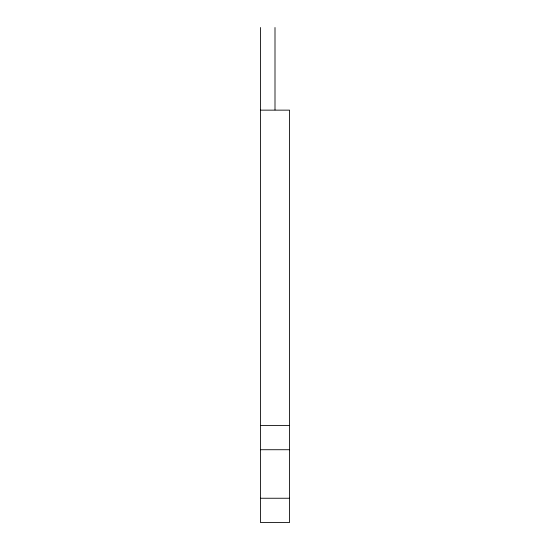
<?xml version="1.0" encoding="UTF-8"?>
<svg xmlns="http://www.w3.org/2000/svg" width="550" height="550" viewBox="0 0 550 550"><rect width="100%" height="100%" fill="white"/><g stroke="black" fill="none" stroke-linecap="round" stroke-linejoin="round"><path stroke-width="0.82" d="M260.446 110.144L289.554 110.144L289.554 522.5L260.446 522.5L260.446 27.5M260.446 425.473L289.554 425.473M260.446 449.728L289.554 449.728M260.446 498.245L289.554 498.245M275 27.5L275 109.89"/></g></svg>
